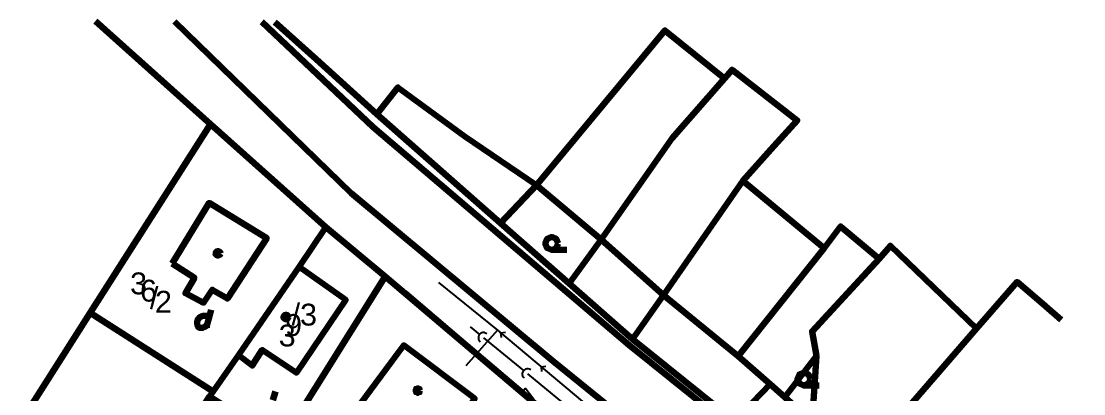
# Model space of a CAD drawing. Header units: millimetres. Extents: x 462666 to 1244237, y 2328025 to 3795663.
# Drawn here: x 543148 to 696087, y 3417949 to 3471535 of the extents above; entities that cross this region are included whole.
import ezdxf

# ---------------------------------------------------------------- set-up
doc = ezdxf.new("R2010")
doc.units = ezdxf.units.MM
doc.layers.add('P', color=250, linetype='Continuous', lineweight=100)
doc.layers.add('Text', color=250, linetype='Continuous', lineweight=100)
for name, color, linetype in [('SO10-PRIPOJKA-VODOVOD', 5, 'Continuous'), ('SO11-PRIPOJKA-SPLASK-KANAL', 25, 'Continuous'), ('SO13-PRIPOJKA-ELEKTRO-NN', 20, 'Continuous')]:
    doc.layers.add(name, color=color, linetype=linetype)

msp = doc.modelspace()

# ---------------------------------------------------------------- linework, layer by layer
at = {"layer": 'P', "color": 2, "linetype": 'Continuous'}
for p, q in [((621768.5, 3412569.6), (595516.7, 3434799.4)), ((595516.7, 3434799.4), (621768.5, 3412569.6)), ((590163.9, 3414082.7), (598212.9, 3424916.8)), ((598212.9, 3424916.8), (590163.9, 3414082.7)), ((598212.9, 3424916.8), (608419.2, 3417259.6)), ((608419.2, 3417259.6), (598212.9, 3424916.8))]:
    msp.add_line(p, q, dxfattribs=at)
at = {"layer": 'P', "color": 252, "linetype": 'Continuous'}
for points in [[(739826.7, 3317582.2), (716863.6, 3335615), (683567.2, 3362478), (676351.2, 3368258.6), (665147.3, 3377294), (633334.7, 3402922.5), (621761.1, 3412573.6), (595517.8, 3434791.9), (586967.4, 3441936.6), (570371.4, 3456745.1), (553831.2, 3471534.7)], [(579625.9, 3471428.4), (585578, 3466062.5), (594348.5, 3458153.8), (612150.6, 3442465.6), (622034.7, 3433807.8), (631121.1, 3425786.2), (645812.6, 3413981.9), (659372.3, 3403057.1), (674119.6, 3391252.6), (685715.4, 3382457.6), (698161.1, 3372170.1)], [(636861.1, 3454740.2), (626620.6, 3440154), (617291.2, 3447934.7), (631150.9, 3464609.1), (635808.1, 3470210.5), (644396.7, 3463307.5), (636861.1, 3454740.2)], [(626620.6, 3440154), (636861.1, 3454740.2), (644396.7, 3463307.5), (645462.7, 3464550.1), (654849.9, 3457271.6), (651465.9, 3453544.7), (647015.9, 3448556.6), (635576.8, 3432132.9), (626620.6, 3440154)], [(622034.7, 3433807.8), (612150.6, 3442465.6), (594348.5, 3458153.8), (597360.8, 3462012.5), (607009.6, 3454974.9), (617291.2, 3447934.7), (626620.6, 3440154), (635576.8, 3432132.9), (646353.6, 3423341.2), (650952.7, 3419320.8), (653066.6, 3417451), (656997.7, 3413935.8), (662830.8, 3406783.7), (672454.9, 3393753.4), (674119.6, 3391252.6), (659372.3, 3403057.1), (645812.6, 3413981.9), (631121.1, 3425786.2), (622034.7, 3433807.8)], [(570371.4, 3456745.1), (586967.4, 3441936.6), (583147.2, 3436220.1), (574422, 3423507.4), (570771.2, 3418274), (553081.3, 3429588.1), (570371.4, 3456745.1)], [(635576.8, 3432132.9), (647015.9, 3448556.6), (658719.8, 3438905), (646353.6, 3423341.2), (635576.8, 3432132.9)], [(580605.1, 3410993.7), (570265.6, 3417531.7), (570771.2, 3418274), (574422, 3423507.4), (583147.2, 3436220.1), (586967.4, 3441936.6), (595517.8, 3434791.9), (580605.1, 3410993.7)], [(646353.6, 3423341.2), (658719.8, 3438905), (661096.3, 3442021.9), (666641.8, 3437364.8), (656976.8, 3426926.6), (657595.2, 3423425.1), (653066.6, 3417451), (650952.7, 3419320.8), (646353.6, 3423341.2)], [(620420.6, 3439546.8), (620162.8, 3440217.8), (619512.5, 3440499.7), (618841.4, 3440223.3), (618578.1, 3439554.3), (618835.9, 3438901.9), (619504.9, 3438638.6), (620157.3, 3438896.4), (620420.6, 3439546.8)], [(571820.9, 3438146.5), (571710.2, 3438388.9), (571468.7, 3438483), (571226.3, 3438390.9), (571113.7, 3438149.4), (571224.3, 3437888.4), (571465.8, 3437794.3), (571708.1, 3437886.4), (571820.9, 3438146.5)], [(619504.9, 3438638.6), (621682.3, 3438629.6)], [(656997.7, 3413935.8), (657595.2, 3423425.1), (656976.8, 3426926.6), (666641.8, 3437364.8), (668268.7, 3439237.9), (680651.9, 3427312.9), (662830.8, 3406783.7), (656997.7, 3413935.8)], [(585385.7, 3374254.1), (578220.4, 3378787.5), (565152.3, 3387086.2), (580605.1, 3410993.7), (595517.8, 3434791.9), (621761.1, 3412573.6), (613841.3, 3401123.1), (605434.6, 3388911.5), (594872.6, 3373098.3), (592551.5, 3369850.9), (585385.7, 3374254.1)], [(662830.8, 3406783.7), (680651.9, 3427312.9), (686486.3, 3434044.7), (690603.5, 3430528.8), (692853.9, 3428582.2)], [(534967.2, 3401187.6), (553081.3, 3429588.1), (570771.2, 3418274), (570265.6, 3417531.7), (541231.3, 3372184.1), (529595.3, 3353137), (517954, 3359922.2), (510842.5, 3363952.9), (534967.2, 3401187.6)], [(569878.3, 3427415.8), (569879.8, 3427788), (570125.9, 3428792), (569996.7, 3429034.5), (569736.6, 3429165.9), (569364.4, 3429167.4), (568991.7, 3429038.7), (568730.1, 3428797.8), (568486.6, 3428426.6), (568484.6, 3427924.1), (568613.3, 3427551.3), (568854.7, 3427420), (569245.5, 3427418.4), (569488, 3427547.7), (569879.8, 3427788)], [(570125.9, 3428792), (570503.3, 3430037.4)], [(581591.2, 3428986.7), (581499.2, 3429229.1), (581257.6, 3429323.1), (580996.7, 3429231.1), (580884, 3428989.6), (580994.6, 3428728.6), (581254.8, 3428634.5), (581497.1, 3428726.6), (581591.2, 3428986.7)], [(592284.8, 3395461.1), (600182.3, 3406036.9), (608417.5, 3417262.8), (598212.9, 3424916.8), (590184, 3414080.9), (582267.4, 3403374.9), (574351.2, 3392799.1), (584180.9, 3384495.2), (592284.8, 3395461.1)], [(590184, 3414080.9), (598212.9, 3424916.8), (608417.5, 3417262.8), (600182.3, 3406036.9), (590184, 3414080.9)], [(657595.2, 3423425.1), (656997.7, 3413935.8), (653066.6, 3417451), (657595.2, 3423425.1)], [(656743.7, 3420041.4), (656485.9, 3420712.4), (655817.1, 3420994.4), (655164.6, 3420717.9), (654882.6, 3420049), (655159.2, 3419415.1), (655809.4, 3419133.3), (656480.6, 3419409.7), (656743.7, 3420041.4)], [(579383, 3417010.2), (579760.3, 3418255.6)], [(600586.9, 3418411.7), (600494.9, 3418654), (600234.7, 3418748.2), (599992.4, 3418656.1), (599898.3, 3418414.5), (599990.4, 3418172.2), (600231.9, 3418059.6), (600492.9, 3418170.1), (600586.9, 3418411.7)], [(655809.4, 3419133.3), (658005.5, 3419124.2)]]:
    msp.add_lwpolyline(points, dxfattribs=at)
at = {"layer": 'P', "color": 1, "linetype": 'Continuous'}
for points in [[(565183.8, 3471487.9), (590616.7, 3446797.7), (619755.1, 3422576.1), (719142.4, 3342119.6), (782139.1, 3291888.8), (800382.1, 3279325.4), (822801.4, 3264027.7)], [(822843.5, 3274226.5), (807588.6, 3284804.7), (783800.9, 3302248.4), (762131.4, 3318827.2), (728837, 3346192.7), (673558.2, 3390510.5), (630670.9, 3424913.3), (593782.4, 3456276.4), (577783.4, 3471436)], [(612150.6, 3442465.6), (617291.2, 3447934.7)], [(564854.2, 3436667.7), (570194.4, 3445393), (578474.2, 3440352.4), (572817.7, 3431647.1), (570645.4, 3432903), (569390.7, 3431028.4), (566772.2, 3432416.4), (568084.2, 3434644.4), (564854.2, 3436667.7)], [(622034.7, 3433807.8), (626620.6, 3440154)], [(583147.2, 3436220.1), (589864.8, 3431446.5), (582768, 3420979.1), (577849.5, 3424256.3), (576407.2, 3422010.3), (574403.3, 3423507.4)], [(631121.1, 3425786.2), (635576.8, 3432132.9)], [(645812.6, 3413981.9), (650952.7, 3419320.8)]]:
    msp.add_lwpolyline(points, dxfattribs=at)
at = {"layer": 'SO10-PRIPOJKA-VODOVOD'}
for p, q in [((612138.7, 3426734.3), (612836.9, 3426807.5)), ((612138.7, 3426734.3), (612212, 3426036.1)), ((617977.1, 3421838.5), (618675.3, 3421911.8)), ((617977.1, 3421838.5), (618050.4, 3421140.4))]:
    msp.add_line(p, q, dxfattribs=at)
for points in [[(603220.9, 3433932.1), (611696, 3427105.5), (651670.8, 3393585.2), (671888.6, 3377292.7), (682403.1, 3368213.7), (728577.1, 3330811.7)], [(611696, 3427105.5), (607149, 3421947.4)]]:
    msp.add_lwpolyline(points, dxfattribs=at)
at = {"layer": 'SO11-PRIPOJKA-SPLASK-KANAL', "flags": 128}
for points in [[(607758.7, 3427591.1), (609108.8, 3426479.7)], [(609683.6, 3426006.5), (615432.3, 3421274.4)], [(616007.2, 3420801.2), (621181, 3416542.2)]]:
    msp.add_lwpolyline(points, dxfattribs=at)
at = {"layer": 'SO11-PRIPOJKA-SPLASK-KANAL'}
for centre in [(609683.6, 3426006.5), (616007.2, 3420801.2)]:
    msp.add_arc(centre, 744.6, 50.539848, 230.539848, dxfattribs=at)
at = {"layer": 'SO13-PRIPOJKA-ELEKTRO-NN'}
for p in [(615386.2, 3418375.6), (616942.9, 3417143.1)]:
    msp.add_line(p, (615694.3, 3418764.7), dxfattribs=at)
at = {"layer": 'SO13-PRIPOJKA-ELEKTRO-NN', "flags": 128}
msp.add_lwpolyline([(615386.2, 3418375.6), (598640.4, 3432658.8)], dxfattribs=at)

# ---------------------------------------------------------------- texts
at = {"layer": 'Text', "color": 252, "linetype": 'Continuous', "char_height": 3145.27, "attachment_point": 4, "rotation": 359.763851}
for s, insert, width in [('{\\fArialMT|b0|i0|c1|p15;3}', (558812.4, 3433807.9), 3182.492), ('{\\fArialMT|b0|i0|c1|p15;6}', (560241.1, 3432759.7), 3201.103), ('{\\fArialMT|b0|i0|c1|p15;/}', (561669.9, 3431711.6), 3201.103), ('{\\fArialMT|b0|i0|c1|p15;2}', (562393.5, 3431187.5), 3201.103), ('{\\fArialMT|b0|i0|c1|p15;/3}', (582057.9, 3429319.8), 6402.207), ('{\\fArialMT|b0|i0|c1|p15;9}', (581121.1, 3427816.2), 3201.103), ('{\\fArialMT|b0|i0|c1|p15;3}', (580203, 3426312.4), 3201.103)]:
    msp.add_mtext(s, dxfattribs=dict(at, insert=insert, width=width))

doc.saveas('drawing.dxf')
